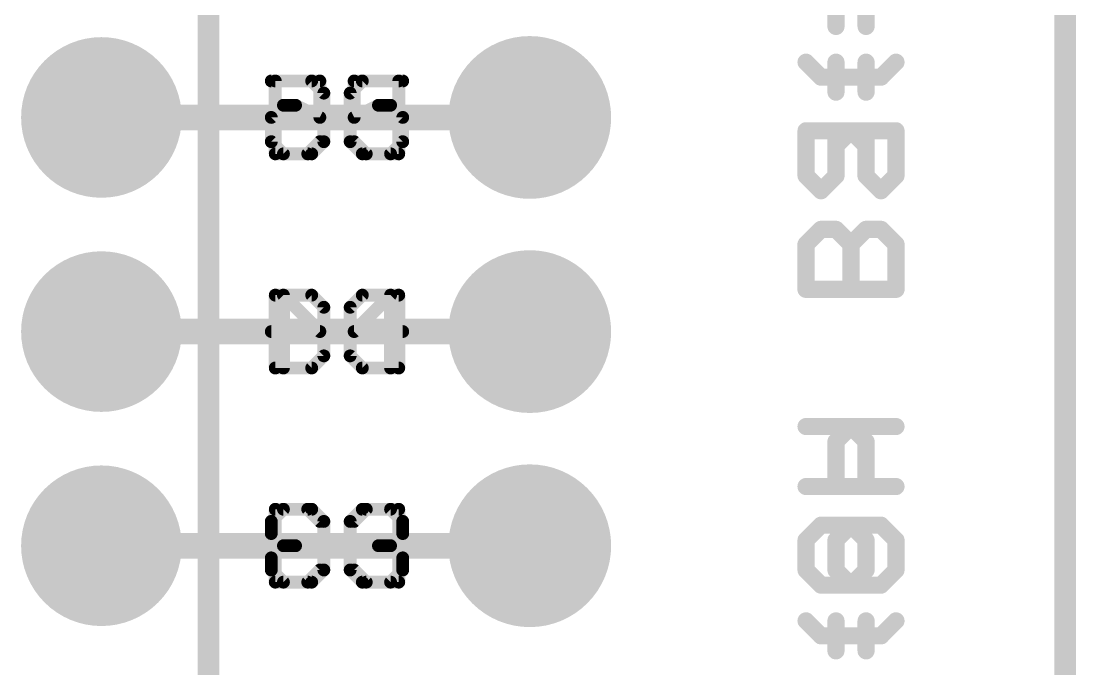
# Model space of a CAD drawing. Extents: x -30 to 77, y -16 to 37.
# Drawn here: x 28.26 to 40.77, y 9.97 to 17.65 of the extents above; entities that cross this region are included whole.
import ezdxf

# ---------------------------------------------------------------- set-up
doc = ezdxf.new("R2010")
doc.units = 0
for name, color, linetype in [('1', 12, 'CONTINUOUS'), ('16', 132, 'CONTINUOUS'), ('17', 110, 'CONTINUOUS'), ('20', 53, 'CONTINUOUS'), ('21', 41, 'CONTINUOUS'), ('22', 40, 'CONTINUOUS')]:
    doc.layers.add(name, color=color, linetype=linetype)

# ---------------------------------------------------------------- blocks, each defined once
blk = doc.blocks.new('ROUNDP')
at = {"const_width": 0.5}
blk.add_lwpolyline([(0, -0.25, 1), (0, 0.25, 1), (0, -0.25)], format="xyb", dxfattribs=at)

msp = doc.modelspace()

# ---------------------------------------------------------------- linework, layer by layer
at = {"layer": '1'}
for points, const_width in [([(40.64, 0), (40.64, 35.56)], 0.254), ([(29.21, 16.51), (34.29, 16.51)], 0.3048), ([(29.21, 16.51), (34.29, 16.51)], 0.3048), ([(29.21, 13.97), (34.29, 13.97)], 0.3048), ([(29.21, 13.97), (34.29, 13.97)], 0.3048), ([(29.21, 11.43), (34.29, 11.43)], 0.3048), ([(29.21, 11.43), (34.29, 11.43)], 0.3048)]:
    msp.add_lwpolyline(points, dxfattribs=dict(at, const_width=const_width))
at = {"layer": '1', "const_width": 0.1524}
for points in [[(29.21, 16.5862, 1), (29.21, 16.4338)], [(29.21, 16.5862, 1), (29.21, 16.4338)], [(34.29, 16.4338, 1), (34.29, 16.5862)], [(34.29, 16.4338, 1), (34.29, 16.5862)], [(29.21, 14.0462, 1), (29.21, 13.8938)], [(29.21, 14.0462, 1), (29.21, 13.8938)], [(34.29, 13.8938, 1), (34.29, 14.0462)], [(34.29, 13.8938, 1), (34.29, 14.0462)], [(29.21, 11.5062, 1), (29.21, 11.3538)], [(29.21, 11.5062, 1), (29.21, 11.3538)], [(34.29, 11.3538, 1), (34.29, 11.5062)], [(34.29, 11.3538, 1), (34.29, 11.5062)]]:
    msp.add_lwpolyline(points, format="xyb", dxfattribs=at)
at = {"layer": '16', "const_width": 0.254}
msp.add_lwpolyline([(40.64, 0), (40.64, 35.56)], dxfattribs=at)
at = {"layer": '20', "const_width": 0.2032}
msp.add_lwpolyline([(40.64, 2.54), (40.64, 33.02)], dxfattribs=at)
at = {"layer": '21'}
for points, const_width in [([(30.48, 35.56), (30.48, 2.54)], 0.254), ([(37.9216, 17.5892), (37.9216, 17.9451)], 0.2032), ([(37.9216, 16.8096), (37.9216, 17.1655)], 0.2032), ([(38.4554, 16.9876), (38.6334, 17.1655)], 0.2032), ([(31.2717, 16.9425), (31.2717, 16.0782)], 0.1524), ([(31.7039, 16.9425), (31.2717, 16.9425)], 0.1524), ([(31.8479, 16.7985), (31.7039, 16.9425)], 0.1524), ([(32.7834, 16.9425), (32.2072, 16.9425)], 0.1524), ([(32.2072, 16.9425), (32.2072, 16.5104)], 0.1524), ([(37.7436, 16.9876), (38.4554, 16.9876)], 0.2032), ([(31.8479, 16.2223), (31.8479, 16.7985)], 0.1524), ([(32.2072, 16.5104), (32.4953, 16.6544)], 0.1524), ([(32.4953, 16.6544), (32.6394, 16.6544)], 0.1524), ([(32.6394, 16.6544), (32.7834, 16.5104)], 0.1524), ([(32.7834, 16.5104), (32.7834, 16.2223)], 0.1524), ([(37.9216, 16.1741), (38.0995, 16.352)], 0.2032), ([(38.0995, 16.352), (38.6334, 16.352)], 0.2032), ([(38.2775, 15.8182), (38.2775, 16.352)], 0.2032), ([(38.6334, 16.352), (38.6334, 15.8182)], 0.2032), ([(31.7039, 16.0782), (31.8479, 16.2223)], 0.1524), ([(32.3513, 16.0782), (32.2072, 16.2223)], 0.1524), ([(32.7834, 16.2223), (32.6394, 16.0782)], 0.1524), ([(37.9216, 15.8182), (37.9216, 16.1741)], 0.2032), ([(31.2717, 16.0782), (31.7039, 16.0782)], 0.1524), ([(32.6394, 16.0782), (32.3513, 16.0782)], 0.1524), ([(38.4554, 15.6402), (38.2775, 15.8182)], 0.2032), ([(38.6334, 15.8182), (38.4554, 15.6402)], 0.2032), ([(37.5657, 15.0047), (37.7436, 15.1826)], 0.2032), ([(37.7436, 15.1826), (37.9216, 15.1826)], 0.2032), ([(37.9216, 15.1826), (38.0995, 15.0047)], 0.2032), ([(38.0995, 15.0047), (38.2775, 15.1826)], 0.2032), ([(38.2775, 15.1826), (38.4554, 15.1826)], 0.2032), ([(38.4554, 15.1826), (38.6334, 15.0047)], 0.2032), ([(37.5657, 14.4708), (37.5657, 15.0047)], 0.2032), ([(38.0995, 14.4708), (38.0995, 15.0047)], 0.2032), ([(38.6334, 15.0047), (38.6334, 14.4708)], 0.2032), ([(38.6334, 14.4708), (37.5657, 14.4708)], 0.2032), ([(31.2717, 14.4025), (31.2717, 13.5382)], 0.1524), ([(31.7039, 14.4025), (31.2717, 14.4025)], 0.1524), ([(31.8479, 14.2585), (31.7039, 14.4025)], 0.1524), ([(32.6394, 14.4025), (32.2072, 13.9704)], 0.1524), ([(32.6394, 13.5382), (32.6394, 14.4025)], 0.1524), ([(31.8479, 13.6823), (31.8479, 14.2585)], 0.1524), ([(32.2072, 13.9704), (32.7834, 13.9704)], 0.1524), ([(31.7039, 13.5382), (31.8479, 13.6823)], 0.1524), ([(31.2717, 13.5382), (31.7039, 13.5382)], 0.1524), ([(37.9216, 12.6659), (38.0995, 12.8438)], 0.2032), ([(38.0995, 12.8438), (38.6334, 12.8438)], 0.2032), ([(37.9216, 12.132), (37.9216, 12.6659)], 0.2032), ([(38.6334, 12.132), (37.9216, 12.132)], 0.2032), ([(31.2717, 11.8625), (31.2717, 10.9982)], 0.1524), ([(31.7039, 11.8625), (31.2717, 11.8625)], 0.1524), ([(31.8479, 11.7185), (31.7039, 11.8625)], 0.1524), ([(32.2072, 11.7185), (32.3513, 11.8625)], 0.1524), ([(32.3513, 11.8625), (32.6394, 11.8625)], 0.1524), ([(32.6394, 11.8625), (32.7834, 11.7185)], 0.1524), ([(31.8479, 11.1423), (31.8479, 11.7185)], 0.1524), ([(32.7834, 11.7185), (32.7834, 11.5744)], 0.1524), ([(38.0995, 11.6745), (37.9216, 11.4965)], 0.2032), ([(38.4554, 11.6745), (38.0995, 11.6745)], 0.2032), ([(38.6334, 11.4965), (38.4554, 11.6745)], 0.2032), ([(32.7834, 11.5744), (32.6394, 11.4304)], 0.1524), ([(37.9216, 11.4965), (37.9216, 11.1406)], 0.2032), ([(38.6334, 11.1406), (38.6334, 11.4965)], 0.2032), ([(32.6394, 11.4304), (32.4953, 11.4304)], 0.1524), ([(32.6394, 11.4304), (32.7834, 11.2863)], 0.1524), ([(32.7834, 11.2863), (32.7834, 11.1423)], 0.1524), ([(31.7039, 10.9982), (31.8479, 11.1423)], 0.1524), ([(32.3513, 10.9982), (32.2072, 11.1423)], 0.1524), ([(32.7834, 11.1423), (32.6394, 10.9982)], 0.1524), ([(37.9216, 11.1406), (38.0995, 10.9626)], 0.2032), ([(38.4554, 10.9626), (38.6334, 11.1406)], 0.2032), ([(31.2717, 10.9982), (31.7039, 10.9982)], 0.1524), ([(32.6394, 10.9982), (32.3513, 10.9982)], 0.1524), ([(38.0995, 10.9626), (38.4554, 10.9626)], 0.2032), ([(37.9216, 10.183), (37.9216, 10.5389)], 0.2032), ([(38.4554, 10.361), (38.6334, 10.5389)], 0.2032), ([(37.7436, 10.361), (38.4554, 10.361)], 0.2032)]:
    msp.add_lwpolyline(points, dxfattribs=dict(at, const_width=const_width))
for points, const_width in [([(37.8708, 17.5892, 1), (37.9724, 17.5892)], 0.1016), ([(37.9724, 17.1655, 1), (37.8708, 17.1655)], 0.1016), ([(38.6693, 17.1296, 1), (38.5975, 17.2015)], 0.1016), ([(31.3098, 16.9425, 1), (31.2336, 16.9425)], 0.0762), ([(31.2717, 16.9806, 1), (31.2717, 16.9044)], 0.0762), ([(31.7308, 16.9695, 1), (31.6769, 16.9156)], 0.0762), ([(31.7039, 16.9044, 1), (31.7039, 16.9806)], 0.0762), ([(32.2072, 16.9806, 1), (32.2072, 16.9044)], 0.0762), ([(32.2453, 16.9425, 1), (32.1691, 16.9425)], 0.0762), ([(32.7834, 16.9044, 1), (32.7834, 16.9806)], 0.0762), ([(37.7436, 17.0384, 1), (37.7436, 16.9368)], 0.1016), ([(38.4195, 17.0235, 1), (38.4914, 16.9517)], 0.1016), ([(38.4554, 16.9368, 1), (38.4554, 17.0384)], 0.1016), ([(31.886, 16.7985, 1), (31.8098, 16.7985)], 0.0762), ([(31.821, 16.7715, 1), (31.8748, 16.8254)], 0.0762), ([(37.8708, 16.8096, 1), (37.9724, 16.8096)], 0.1016), ([(32.4953, 16.6925, 1), (32.4953, 16.6163)], 0.0762), ([(32.5124, 16.6203, 1), (32.4783, 16.6885)], 0.0762), ([(32.6663, 16.6814, 1), (32.6124, 16.6275)], 0.0762), ([(32.6394, 16.6163, 1), (32.6394, 16.6925)], 0.0762), ([(32.1902, 16.5444, 1), (32.2242, 16.4763)], 0.0762), ([(32.1691, 16.5104, 1), (32.2453, 16.5104)], 0.0762), ([(32.8215, 16.5104, 1), (32.7453, 16.5104)], 0.0762), ([(32.7565, 16.4834, 1), (32.8104, 16.5373)], 0.0762), ([(38.0995, 16.4028, 1), (38.0995, 16.3012)], 0.1016), ([(38.1355, 16.3161, 1), (38.0636, 16.388)], 0.1016), ([(38.3283, 16.352, 1), (38.2267, 16.352)], 0.1016), ([(38.6842, 16.352, 1), (38.5826, 16.352)], 0.1016), ([(38.6334, 16.3012, 1), (38.6334, 16.4028)], 0.1016), ([(31.8748, 16.1953, 1), (31.821, 16.2492)], 0.0762), ([(32.2341, 16.2492, 1), (32.1803, 16.1953)], 0.0762), ([(32.8104, 16.1953, 1), (32.7565, 16.2492)], 0.0762), ([(37.9724, 16.1741, 1), (37.8708, 16.1741)], 0.1016), ([(31.2717, 16.1163, 1), (31.2717, 16.0401)], 0.0762), ([(31.6769, 16.1051, 1), (31.7308, 16.0513)], 0.0762), ([(31.7039, 16.0401, 1), (31.7039, 16.1163)], 0.0762), ([(31.8098, 16.2223, 1), (31.886, 16.2223)], 0.0762), ([(32.3513, 16.1163, 1), (32.3513, 16.0401)], 0.0762), ([(32.3243, 16.0513, 1), (32.3782, 16.1051)], 0.0762), ([(32.6124, 16.1051, 1), (32.6663, 16.0513)], 0.0762), ([(32.6394, 16.0401, 1), (32.6394, 16.1163)], 0.0762), ([(32.7453, 16.2223, 1), (32.8215, 16.2223)], 0.0762), ([(37.8857, 16.21, 1), (37.9575, 16.1382)], 0.1016), ([(31.2336, 16.0782, 1), (31.3098, 16.0782)], 0.0762), ([(38.3134, 15.8541, 1), (38.2416, 15.7823)], 0.1016), ([(38.6693, 15.7823, 1), (38.5975, 15.8541)], 0.1016), ([(37.8708, 15.8182, 1), (37.9724, 15.8182)], 0.1016), ([(38.2267, 15.8182, 1), (38.3283, 15.8182)], 0.1016), ([(38.5826, 15.8182, 1), (38.6842, 15.8182)], 0.1016), ([(38.4195, 15.6762, 1), (38.4914, 15.6043)], 0.1016), ([(38.4195, 15.6043, 1), (38.4914, 15.6762)], 0.1016), ([(37.7436, 15.2334, 1), (37.7436, 15.1318)], 0.1016), ([(37.7796, 15.1467, 1), (37.7077, 15.2186)], 0.1016), ([(37.9575, 15.2186, 1), (37.8857, 15.1467)], 0.1016), ([(37.9216, 15.1318, 1), (37.9216, 15.2334)], 0.1016), ([(38.2775, 15.2334, 1), (38.2775, 15.1318)], 0.1016), ([(38.3134, 15.1467, 1), (38.2416, 15.2186)], 0.1016), ([(38.4914, 15.2186, 1), (38.4195, 15.1467)], 0.1016), ([(38.4554, 15.1318, 1), (38.4554, 15.2334)], 0.1016), ([(37.6165, 15.0047, 1), (37.5149, 15.0047)], 0.1016), ([(37.5298, 15.0406, 1), (37.6016, 14.9688)], 0.1016), ([(38.1503, 15.0047, 1), (38.0487, 15.0047)], 0.1016), ([(38.0636, 15.0406, 1), (38.1355, 14.9688)], 0.1016), ([(38.0636, 14.9688, 1), (38.1355, 15.0406)], 0.1016), ([(38.6842, 15.0047, 1), (38.5826, 15.0047)], 0.1016), ([(38.5975, 14.9688, 1), (38.6693, 15.0406)], 0.1016), ([(37.5657, 14.5216, 1), (37.5657, 14.42)], 0.1016), ([(37.5149, 14.4708, 1), (37.6165, 14.4708)], 0.1016), ([(38.0487, 14.4708, 1), (38.1503, 14.4708)], 0.1016), ([(38.5826, 14.4708, 1), (38.6842, 14.4708)], 0.1016), ([(38.6334, 14.42, 1), (38.6334, 14.5216)], 0.1016), ([(31.3098, 14.4025, 1), (31.2336, 14.4025)], 0.0762), ([(31.2717, 14.4406, 1), (31.2717, 14.3644)], 0.0762), ([(31.7308, 14.4295, 1), (31.6769, 14.3756)], 0.0762), ([(31.7039, 14.3644, 1), (31.7039, 14.4406)], 0.0762), ([(32.6775, 14.4025, 1), (32.6013, 14.4025)], 0.0762), ([(32.6663, 14.3756, 1), (32.6124, 14.4295)], 0.0762), ([(31.886, 14.2585, 1), (31.8098, 14.2585)], 0.0762), ([(31.821, 14.2315, 1), (31.8748, 14.2854)], 0.0762), ([(32.2072, 14.0085, 1), (32.2072, 13.9323)], 0.0762), ([(32.1803, 13.9973, 1), (32.2341, 13.9434)], 0.0762), ([(32.7834, 13.9323, 1), (32.7834, 14.0085)], 0.0762), ([(31.8098, 13.6823, 1), (31.886, 13.6823)], 0.0762), ([(31.8748, 13.6553, 1), (31.821, 13.7092)], 0.0762), ([(31.2717, 13.5763, 1), (31.2717, 13.5001)], 0.0762), ([(31.2336, 13.5382, 1), (31.3098, 13.5382)], 0.0762), ([(31.6769, 13.5651, 1), (31.7308, 13.5113)], 0.0762), ([(31.7039, 13.5001, 1), (31.7039, 13.5763)], 0.0762), ([(32.6013, 13.5382, 1), (32.6775, 13.5382)], 0.0762), ([(38.0995, 12.8946, 1), (38.0995, 12.793)], 0.1016), ([(38.1355, 12.8079, 1), (38.0636, 12.8798)], 0.1016), ([(38.6334, 12.793, 1), (38.6334, 12.8946)], 0.1016), ([(37.9724, 12.6659, 1), (37.8708, 12.6659)], 0.1016), ([(37.8857, 12.7018, 1), (37.9575, 12.63)], 0.1016), ([(37.9216, 12.1828, 1), (37.9216, 12.0812)], 0.1016), ([(37.8708, 12.132, 1), (37.9724, 12.132)], 0.1016), ([(38.6334, 12.0812, 1), (38.6334, 12.1828)], 0.1016), ([(31.3098, 11.8625, 1), (31.2336, 11.8625)], 0.0762), ([(31.2717, 11.9006, 1), (31.2717, 11.8244)], 0.0762), ([(31.7308, 11.8895, 1), (31.6769, 11.8356)], 0.0762), ([(31.7039, 11.8244, 1), (31.7039, 11.9006)], 0.0762), ([(32.3513, 11.9006, 1), (32.3513, 11.8244)], 0.0762), ([(32.3782, 11.8356, 1), (32.3243, 11.8895)], 0.0762), ([(32.6663, 11.8895, 1), (32.6124, 11.8356)], 0.0762), ([(32.6394, 11.8244, 1), (32.6394, 11.9006)], 0.0762), ([(31.886, 11.7185, 1), (31.8098, 11.7185)], 0.0762), ([(31.821, 11.6915, 1), (31.8748, 11.7454)], 0.0762), ([(32.1803, 11.7454, 1), (32.2341, 11.6915)], 0.0762), ([(32.8215, 11.7185, 1), (32.7453, 11.7185)], 0.0762), ([(32.7565, 11.6915, 1), (32.8104, 11.7454)], 0.0762), ([(38.0995, 11.7253, 1), (38.0995, 11.6236)], 0.1016), ([(38.1355, 11.6385, 1), (38.0636, 11.7104)], 0.1016), ([(38.4914, 11.7104, 1), (38.4195, 11.6385)], 0.1016), ([(38.4554, 11.6236, 1), (38.4554, 11.7253)], 0.1016), ([(32.8104, 11.5475, 1), (32.7565, 11.6014)], 0.0762), ([(32.7453, 11.5744, 1), (32.8215, 11.5744)], 0.0762), ([(37.9724, 11.4965, 1), (37.8708, 11.4965)], 0.1016), ([(37.8857, 11.5324, 1), (37.9575, 11.4606)], 0.1016), ([(38.6842, 11.4965, 1), (38.5826, 11.4965)], 0.1016), ([(38.5975, 11.4606, 1), (38.6693, 11.5324)], 0.1016), ([(32.4953, 11.4685, 1), (32.4953, 11.3923)], 0.0762), ([(32.6663, 11.4573, 1), (32.6124, 11.4034)], 0.0762), ([(32.6124, 11.4573, 1), (32.6663, 11.4034)], 0.0762), ([(32.6394, 11.3923, 1), (32.6394, 11.4685)], 0.0762), ([(32.8215, 11.2863, 1), (32.7453, 11.2863)], 0.0762), ([(32.7565, 11.2594, 1), (32.8104, 11.3133)], 0.0762), ([(31.8098, 11.1423, 1), (31.886, 11.1423)], 0.0762), ([(31.8748, 11.1153, 1), (31.821, 11.1692)], 0.0762), ([(32.2341, 11.1692, 1), (32.1803, 11.1153)], 0.0762), ([(32.7453, 11.1423, 1), (32.8215, 11.1423)], 0.0762), ([(32.8104, 11.1153, 1), (32.7565, 11.1692)], 0.0762), ([(37.9575, 11.1765, 1), (37.8857, 11.1047)], 0.1016), ([(37.8708, 11.1406, 1), (37.9724, 11.1406)], 0.1016), ([(38.5826, 11.1406, 1), (38.6842, 11.1406)], 0.1016), ([(38.6693, 11.1047, 1), (38.5975, 11.1765)], 0.1016), ([(31.2717, 11.0363, 1), (31.2717, 10.9601)], 0.0762), ([(31.2336, 10.9982, 1), (31.3098, 10.9982)], 0.0762), ([(31.6769, 11.0251, 1), (31.7308, 10.9713)], 0.0762), ([(31.7039, 10.9601, 1), (31.7039, 11.0363)], 0.0762), ([(32.3513, 11.0363, 1), (32.3513, 10.9601)], 0.0762), ([(32.3243, 10.9713, 1), (32.3782, 11.0251)], 0.0762), ([(32.6124, 11.0251, 1), (32.6663, 10.9713)], 0.0762), ([(32.6394, 10.9601, 1), (32.6394, 11.0363)], 0.0762), ([(38.0995, 11.0134, 1), (38.0995, 10.9118)], 0.1016), ([(38.0636, 10.9267, 1), (38.1355, 10.9986)], 0.1016), ([(38.4195, 10.9986, 1), (38.4914, 10.9267)], 0.1016), ([(38.4554, 10.9118, 1), (38.4554, 11.0134)], 0.1016), ([(37.9724, 10.5389, 1), (37.8708, 10.5389)], 0.1016), ([(38.6693, 10.503, 1), (38.5975, 10.5749)], 0.1016), ([(37.7436, 10.4118, 1), (37.7436, 10.3102)], 0.1016), ([(38.4195, 10.3969, 1), (38.4914, 10.3251)], 0.1016), ([(38.4554, 10.3102, 1), (38.4554, 10.4118)], 0.1016), ([(37.8708, 10.183, 1), (37.9724, 10.183)], 0.1016)]:
    msp.add_lwpolyline(points, format="xyb", dxfattribs=dict(at, const_width=const_width))
at = {"layer": '22'}
for points, const_width in [([(38.2784, 17.5892), (38.2784, 17.9451)], 0.2032), ([(37.7446, 16.9876), (37.5666, 17.1655)], 0.2032), ([(38.2784, 16.8096), (38.2784, 17.1655)], 0.2032), ([(31.2246, 16.9425), (31.8008, 16.9425)], 0.1524), ([(31.8008, 16.9425), (31.8008, 16.5104)], 0.1524), ([(32.1601, 16.7985), (32.3041, 16.9425)], 0.1524), ([(32.3041, 16.9425), (32.7363, 16.9425)], 0.1524), ([(32.7363, 16.9425), (32.7363, 16.0782)], 0.1524), ([(38.4564, 16.9876), (37.7446, 16.9876)], 0.2032), ([(32.1601, 16.2223), (32.1601, 16.7985)], 0.1524), ([(31.3686, 16.6544), (31.2246, 16.5104)], 0.1524), ([(31.5127, 16.6544), (31.3686, 16.6544)], 0.1524), ([(31.8008, 16.5104), (31.5127, 16.6544)], 0.1524), ([(31.2246, 16.5104), (31.2246, 16.2223)], 0.1524), ([(38.1005, 16.352), (37.5666, 16.352)], 0.2032), ([(37.5666, 16.352), (37.5666, 15.8182)], 0.2032), ([(37.9225, 15.8182), (37.9225, 16.352)], 0.2032), ([(38.2784, 16.1741), (38.1005, 16.352)], 0.2032), ([(31.2246, 16.2223), (31.3686, 16.0782)], 0.1524), ([(31.6567, 16.0782), (31.8008, 16.2223)], 0.1524), ([(32.3041, 16.0782), (32.1601, 16.2223)], 0.1524), ([(38.2784, 15.8182), (38.2784, 16.1741)], 0.2032), ([(31.3686, 16.0782), (31.6567, 16.0782)], 0.1524), ([(32.7363, 16.0782), (32.3041, 16.0782)], 0.1524), ([(37.5666, 15.8182), (37.7446, 15.6402)], 0.2032), ([(37.7446, 15.6402), (37.9225, 15.8182)], 0.2032), ([(37.7446, 15.1826), (37.5666, 15.0047)], 0.2032), ([(37.9225, 15.1826), (37.7446, 15.1826)], 0.2032), ([(38.1005, 15.0047), (37.9225, 15.1826)], 0.2032), ([(38.2784, 15.1826), (38.1005, 15.0047)], 0.2032), ([(38.4564, 15.1826), (38.2784, 15.1826)], 0.2032), ([(38.6343, 15.0047), (38.4564, 15.1826)], 0.2032), ([(37.5666, 15.0047), (37.5666, 14.4708)], 0.2032), ([(38.1005, 14.4708), (38.1005, 15.0047)], 0.2032), ([(38.6343, 14.4708), (38.6343, 15.0047)], 0.2032), ([(37.5666, 14.4708), (38.6343, 14.4708)], 0.2032), ([(31.3686, 13.5382), (31.3686, 14.4025)], 0.1524), ([(31.3686, 14.4025), (31.8008, 13.9704)], 0.1524), ([(32.1601, 14.2585), (32.3041, 14.4025)], 0.1524), ([(32.3041, 14.4025), (32.7363, 14.4025)], 0.1524), ([(32.7363, 14.4025), (32.7363, 13.5382)], 0.1524), ([(32.1601, 13.6823), (32.1601, 14.2585)], 0.1524), ([(31.8008, 13.9704), (31.2246, 13.9704)], 0.1524), ([(32.3041, 13.5382), (32.1601, 13.6823)], 0.1524), ([(32.7363, 13.5382), (32.3041, 13.5382)], 0.1524), ([(38.1005, 12.8438), (37.5666, 12.8438)], 0.2032), ([(38.2784, 12.6659), (38.1005, 12.8438)], 0.2032), ([(38.2784, 12.132), (38.2784, 12.6659)], 0.2032), ([(37.5666, 12.132), (38.2784, 12.132)], 0.2032), ([(31.3686, 11.8625), (31.2246, 11.7185)], 0.1524), ([(31.6567, 11.8625), (31.3686, 11.8625)], 0.1524), ([(31.8008, 11.7185), (31.6567, 11.8625)], 0.1524), ([(32.1601, 11.7185), (32.3041, 11.8625)], 0.1524), ([(32.3041, 11.8625), (32.7363, 11.8625)], 0.1524), ([(32.7363, 11.8625), (32.7363, 10.9982)], 0.1524), ([(31.2246, 11.7185), (31.2246, 11.5744)], 0.1524), ([(32.1601, 11.1423), (32.1601, 11.7185)], 0.1524), ([(37.5666, 11.4965), (37.7446, 11.6745)], 0.2032), ([(37.7446, 11.6745), (38.1005, 11.6745)], 0.2032), ([(38.1005, 11.6745), (38.2784, 11.4965)], 0.2032), ([(31.2246, 11.5744), (31.3686, 11.4304)], 0.1524), ([(37.5666, 11.1406), (37.5666, 11.4965)], 0.2032), ([(38.2784, 11.4965), (38.2784, 11.1406)], 0.2032), ([(31.3686, 11.4304), (31.2246, 11.2863)], 0.1524), ([(31.3686, 11.4304), (31.5127, 11.4304)], 0.1524), ([(31.2246, 11.2863), (31.2246, 11.1423)], 0.1524), ([(31.2246, 11.1423), (31.3686, 10.9982)], 0.1524), ([(31.6567, 10.9982), (31.8008, 11.1423)], 0.1524), ([(32.3041, 10.9982), (32.1601, 11.1423)], 0.1524), ([(37.7446, 10.9626), (37.5666, 11.1406)], 0.2032), ([(38.2784, 11.1406), (38.1005, 10.9626)], 0.2032), ([(31.3686, 10.9982), (31.6567, 10.9982)], 0.1524), ([(32.7363, 10.9982), (32.3041, 10.9982)], 0.1524), ([(38.1005, 10.9626), (37.7446, 10.9626)], 0.2032), ([(37.7446, 10.361), (37.5666, 10.5389)], 0.2032), ([(38.2784, 10.183), (38.2784, 10.5389)], 0.2032), ([(38.4564, 10.361), (37.7446, 10.361)], 0.2032)]:
    msp.add_lwpolyline(points, dxfattribs=dict(at, const_width=const_width))
for points, const_width in [([(38.2276, 17.5892, 1), (38.3292, 17.5892)], 0.1016), ([(37.6025, 17.2015, 1), (37.5307, 17.1296)], 0.1016), ([(38.3292, 17.1655, 1), (38.2276, 17.1655)], 0.1016), ([(31.2246, 16.9806, 1), (31.2246, 16.9044)], 0.0762), ([(31.8389, 16.9425, 1), (31.7627, 16.9425)], 0.0762), ([(31.8008, 16.9044, 1), (31.8008, 16.9806)], 0.0762), ([(32.3041, 16.9806, 1), (32.3041, 16.9044)], 0.0762), ([(32.3311, 16.9156, 1), (32.2772, 16.9695)], 0.0762), ([(32.7744, 16.9425, 1), (32.6982, 16.9425)], 0.0762), ([(32.7363, 16.9044, 1), (32.7363, 16.9806)], 0.0762), ([(37.7446, 17.0384, 1), (37.7446, 16.9368)], 0.1016), ([(37.7086, 16.9517, 1), (37.7805, 17.0235)], 0.1016), ([(38.4564, 16.9368, 1), (38.4564, 17.0384)], 0.1016), ([(32.1982, 16.7985, 1), (32.122, 16.7985)], 0.0762), ([(32.1332, 16.8254, 1), (32.187, 16.7715)], 0.0762), ([(38.2276, 16.8096, 1), (38.3292, 16.8096)], 0.1016), ([(31.3686, 16.6925, 1), (31.3686, 16.6163)], 0.0762), ([(31.3956, 16.6275, 1), (31.3417, 16.6814)], 0.0762), ([(31.5297, 16.6885, 1), (31.4956, 16.6203)], 0.0762), ([(31.5127, 16.6163, 1), (31.5127, 16.6925)], 0.0762), ([(31.1976, 16.5373, 1), (31.2515, 16.4834)], 0.0762), ([(31.2627, 16.5104, 1), (31.1865, 16.5104)], 0.0762), ([(31.7627, 16.5104, 1), (31.8389, 16.5104)], 0.0762), ([(31.7838, 16.4763, 1), (31.8178, 16.5444)], 0.0762), ([(37.5666, 16.4028, 1), (37.5666, 16.3012)], 0.1016), ([(37.6174, 16.352, 1), (37.5158, 16.352)], 0.1016), ([(37.9733, 16.352, 1), (37.8717, 16.352)], 0.1016), ([(38.1364, 16.388, 1), (38.0645, 16.3161)], 0.1016), ([(38.1005, 16.3012, 1), (38.1005, 16.4028)], 0.1016), ([(31.2515, 16.2492, 1), (31.1976, 16.1953)], 0.0762), ([(31.8277, 16.1953, 1), (31.7739, 16.2492)], 0.0762), ([(32.187, 16.2492, 1), (32.1332, 16.1953)], 0.0762), ([(38.3292, 16.1741, 1), (38.2276, 16.1741)], 0.1016), ([(31.1865, 16.2223, 1), (31.2627, 16.2223)], 0.0762), ([(31.3686, 16.1163, 1), (31.3686, 16.0401)], 0.0762), ([(31.3417, 16.0513, 1), (31.3956, 16.1051)], 0.0762), ([(31.6298, 16.1051, 1), (31.6837, 16.0513)], 0.0762), ([(31.6567, 16.0401, 1), (31.6567, 16.1163)], 0.0762), ([(32.122, 16.2223, 1), (32.1982, 16.2223)], 0.0762), ([(32.3041, 16.1163, 1), (32.3041, 16.0401)], 0.0762), ([(32.2772, 16.0513, 1), (32.3311, 16.1051)], 0.0762), ([(32.7363, 16.0401, 1), (32.7363, 16.1163)], 0.0762), ([(38.2425, 16.1382, 1), (38.3143, 16.21)], 0.1016), ([(32.6982, 16.0782, 1), (32.7744, 16.0782)], 0.0762), ([(37.6025, 15.8541, 1), (37.5307, 15.7823)], 0.1016), ([(37.9584, 15.7823, 1), (37.8866, 15.8541)], 0.1016), ([(37.5158, 15.8182, 1), (37.6174, 15.8182)], 0.1016), ([(37.8717, 15.8182, 1), (37.9733, 15.8182)], 0.1016), ([(38.2276, 15.8182, 1), (38.3292, 15.8182)], 0.1016), ([(37.7086, 15.6762, 1), (37.7805, 15.6043)], 0.1016), ([(37.7086, 15.6043, 1), (37.7805, 15.6762)], 0.1016), ([(37.7446, 15.2334, 1), (37.7446, 15.1318)], 0.1016), ([(37.7805, 15.1467, 1), (37.7086, 15.2186)], 0.1016), ([(37.9584, 15.2186, 1), (37.8866, 15.1467)], 0.1016), ([(37.9225, 15.1318, 1), (37.9225, 15.2334)], 0.1016), ([(38.2784, 15.2334, 1), (38.2784, 15.1318)], 0.1016), ([(38.3143, 15.1467, 1), (38.2425, 15.2186)], 0.1016), ([(38.4923, 15.2186, 1), (38.4204, 15.1467)], 0.1016), ([(38.4564, 15.1318, 1), (38.4564, 15.2334)], 0.1016), ([(37.6174, 15.0047, 1), (37.5158, 15.0047)], 0.1016), ([(37.5307, 15.0406, 1), (37.6025, 14.9688)], 0.1016), ([(38.0645, 15.0406, 1), (38.1364, 14.9688)], 0.1016), ([(38.1513, 15.0047, 1), (38.0497, 15.0047)], 0.1016), ([(38.0645, 14.9688, 1), (38.1364, 15.0406)], 0.1016), ([(38.6851, 15.0047, 1), (38.5835, 15.0047)], 0.1016), ([(38.5984, 14.9688, 1), (38.6702, 15.0406)], 0.1016), ([(37.5666, 14.5216, 1), (37.5666, 14.42)], 0.1016), ([(37.5158, 14.4708, 1), (37.6174, 14.4708)], 0.1016), ([(38.0497, 14.4708, 1), (38.1513, 14.4708)], 0.1016), ([(38.5835, 14.4708, 1), (38.6851, 14.4708)], 0.1016), ([(38.6343, 14.42, 1), (38.6343, 14.5216)], 0.1016), ([(31.3956, 14.4295, 1), (31.3417, 14.3756)], 0.0762), ([(31.4067, 14.4025, 1), (31.3305, 14.4025)], 0.0762), ([(32.3041, 14.4406, 1), (32.3041, 14.3644)], 0.0762), ([(32.3311, 14.3756, 1), (32.2772, 14.4295)], 0.0762), ([(32.7744, 14.4025, 1), (32.6982, 14.4025)], 0.0762), ([(32.7363, 14.3644, 1), (32.7363, 14.4406)], 0.0762), ([(32.1982, 14.2585, 1), (32.122, 14.2585)], 0.0762), ([(32.1332, 14.2854, 1), (32.187, 14.2315)], 0.0762), ([(31.2246, 14.0085, 1), (31.2246, 13.9323)], 0.0762), ([(31.7739, 13.9434, 1), (31.8277, 13.9973)], 0.0762), ([(31.8008, 13.9323, 1), (31.8008, 14.0085)], 0.0762), ([(32.187, 13.7092, 1), (32.1332, 13.6553)], 0.0762), ([(32.122, 13.6823, 1), (32.1982, 13.6823)], 0.0762), ([(31.3305, 13.5382, 1), (31.4067, 13.5382)], 0.0762), ([(32.3041, 13.5763, 1), (32.3041, 13.5001)], 0.0762), ([(32.2772, 13.5113, 1), (32.3311, 13.5651)], 0.0762), ([(32.6982, 13.5382, 1), (32.7744, 13.5382)], 0.0762), ([(32.7363, 13.5001, 1), (32.7363, 13.5763)], 0.0762), ([(37.5666, 12.8946, 1), (37.5666, 12.793)], 0.1016), ([(38.1364, 12.8798, 1), (38.0645, 12.8079)], 0.1016), ([(38.1005, 12.793, 1), (38.1005, 12.8946)], 0.1016), ([(38.3292, 12.6659, 1), (38.2276, 12.6659)], 0.1016), ([(38.2425, 12.63, 1), (38.3143, 12.7018)], 0.1016), ([(37.5666, 12.1828, 1), (37.5666, 12.0812)], 0.1016), ([(38.2276, 12.132, 1), (38.3292, 12.132)], 0.1016), ([(38.2784, 12.0812, 1), (38.2784, 12.1828)], 0.1016), ([(31.3686, 11.9006, 1), (31.3686, 11.8244)], 0.0762), ([(31.3956, 11.8356, 1), (31.3417, 11.8895)], 0.0762), ([(31.6837, 11.8895, 1), (31.6298, 11.8356)], 0.0762), ([(31.6567, 11.8244, 1), (31.6567, 11.9006)], 0.0762), ([(32.3041, 11.9006, 1), (32.3041, 11.8244)], 0.0762), ([(32.3311, 11.8356, 1), (32.2772, 11.8895)], 0.0762), ([(32.7744, 11.8625, 1), (32.6982, 11.8625)], 0.0762), ([(32.7363, 11.8244, 1), (32.7363, 11.9006)], 0.0762), ([(31.1976, 11.7454, 1), (31.2515, 11.6915)], 0.0762), ([(31.2627, 11.7185, 1), (31.1865, 11.7185)], 0.0762), ([(31.7739, 11.6915, 1), (31.8277, 11.7454)], 0.0762), ([(32.1982, 11.7185, 1), (32.122, 11.7185)], 0.0762), ([(32.1332, 11.7454, 1), (32.187, 11.6915)], 0.0762), ([(37.7446, 11.7253, 1), (37.7446, 11.6236)], 0.1016), ([(37.7805, 11.6385, 1), (37.7086, 11.7104)], 0.1016), ([(38.1364, 11.7104, 1), (38.0645, 11.6385)], 0.1016), ([(38.1005, 11.6236, 1), (38.1005, 11.7253)], 0.1016), ([(31.2515, 11.6014, 1), (31.1976, 11.5475)], 0.0762), ([(31.1865, 11.5744, 1), (31.2627, 11.5744)], 0.0762), ([(37.6174, 11.4965, 1), (37.5158, 11.4965)], 0.1016), ([(37.5307, 11.5324, 1), (37.6025, 11.4606)], 0.1016), ([(38.3292, 11.4965, 1), (38.2276, 11.4965)], 0.1016), ([(38.2425, 11.4606, 1), (38.3143, 11.5324)], 0.1016), ([(31.3686, 11.4685, 1), (31.3686, 11.3923)], 0.0762), ([(31.3956, 11.4034, 1), (31.3417, 11.4573)], 0.0762), ([(31.3417, 11.4034, 1), (31.3956, 11.4573)], 0.0762), ([(31.5127, 11.3923, 1), (31.5127, 11.4685)], 0.0762), ([(31.1976, 11.3133, 1), (31.2515, 11.2594)], 0.0762), ([(31.2627, 11.2863, 1), (31.1865, 11.2863)], 0.0762), ([(31.2515, 11.1692, 1), (31.1976, 11.1153)], 0.0762), ([(31.1865, 11.1423, 1), (31.2627, 11.1423)], 0.0762), ([(31.8277, 11.1153, 1), (31.7739, 11.1692)], 0.0762), ([(32.187, 11.1692, 1), (32.1332, 11.1153)], 0.0762), ([(32.122, 11.1423, 1), (32.1982, 11.1423)], 0.0762), ([(37.6025, 11.1765, 1), (37.5307, 11.1047)], 0.1016), ([(37.5158, 11.1406, 1), (37.6174, 11.1406)], 0.1016), ([(38.2276, 11.1406, 1), (38.3292, 11.1406)], 0.1016), ([(38.3143, 11.1047, 1), (38.2425, 11.1765)], 0.1016), ([(31.3686, 11.0363, 1), (31.3686, 10.9601)], 0.0762), ([(31.3417, 10.9713, 1), (31.3956, 11.0251)], 0.0762), ([(31.6298, 11.0251, 1), (31.6837, 10.9713)], 0.0762), ([(31.6567, 10.9601, 1), (31.6567, 11.0363)], 0.0762), ([(32.3041, 11.0363, 1), (32.3041, 10.9601)], 0.0762), ([(32.2772, 10.9713, 1), (32.3311, 11.0251)], 0.0762), ([(32.6982, 10.9982, 1), (32.7744, 10.9982)], 0.0762), ([(32.7363, 10.9601, 1), (32.7363, 11.0363)], 0.0762), ([(37.7446, 11.0134, 1), (37.7446, 10.9118)], 0.1016), ([(37.7086, 10.9267, 1), (37.7805, 10.9986)], 0.1016), ([(38.0645, 10.9986, 1), (38.1364, 10.9267)], 0.1016), ([(38.1005, 10.9118, 1), (38.1005, 11.0134)], 0.1016), ([(37.6025, 10.5749, 1), (37.5307, 10.503)], 0.1016), ([(38.3292, 10.5389, 1), (38.2276, 10.5389)], 0.1016), ([(37.7446, 10.4118, 1), (37.7446, 10.3102)], 0.1016), ([(37.7086, 10.3251, 1), (37.7805, 10.3969)], 0.1016), ([(38.4564, 10.3102, 1), (38.4564, 10.4118)], 0.1016), ([(38.2276, 10.183, 1), (38.3292, 10.183)], 0.1016)]:
    msp.add_lwpolyline(points, format="xyb", dxfattribs=dict(at, const_width=const_width))

# ---------------------------------------------------------------- block references
at = {"layer": '17', "xscale": 1.905, "yscale": 1.905}
for p in [(29.21, 16.51), (29.21, 16.51), (29.21, 13.97), (29.21, 13.97), (29.21, 11.43), (29.21, 11.43)]:
    msp.add_blockref('ROUNDP', p, dxfattribs=at)
at = {"layer": '17', "xscale": 1.9304, "yscale": 1.9304, "rotation": 0.1}
for p in [(34.29, 16.51), (34.29, 16.51), (34.29, 13.97), (34.29, 13.97), (34.29, 11.43), (34.29, 11.43)]:
    msp.add_blockref('ROUNDP', p, dxfattribs=at)

doc.saveas('drawing.dxf')
